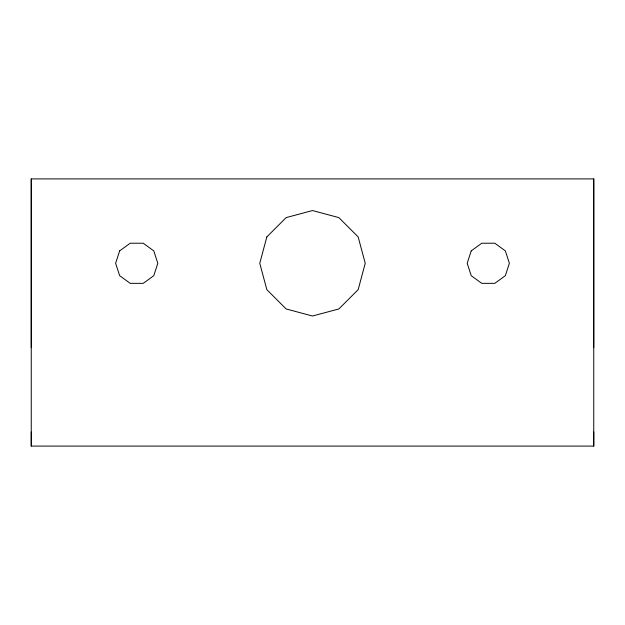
<?xml version="1.0" encoding="UTF-8"?>
<svg xmlns="http://www.w3.org/2000/svg" width="625" height="625" viewBox="0 0 625 625"><rect width="100%" height="100%" fill="white"/><g stroke="black" fill="none" stroke-linecap="round" stroke-linejoin="round"><path stroke-width="0.94" d="M593.75 432.031L593.75 446.094L31.25 446.094L31.25 432.031M31.25 347.656L31.25 178.906L593.75 178.906L593.75 446.094M593.75 347.656L593.75 178.906M31.25 178.906L31.25 446.094M266.836 236.914L259.766 263.281L266.836 289.648L286.133 308.953L312.5 316.016L338.867 308.953L358.164 289.648L365.234 263.281L358.164 236.914L338.867 217.609L312.5 210.547L286.133 217.609L266.836 236.914M119.656 250.883L115.625 263.281L119.656 275.68L130.203 283.344L143.234 283.344L153.781 275.68L157.812 263.281L153.781 250.883L143.234 243.219L130.203 243.219L119.656 250.883M471.219 250.883L467.188 263.281L471.219 275.68L481.766 283.344L494.797 283.344L505.344 275.68L509.375 263.281L505.344 250.883L494.797 243.219L481.766 243.219L471.219 250.883"/></g></svg>
